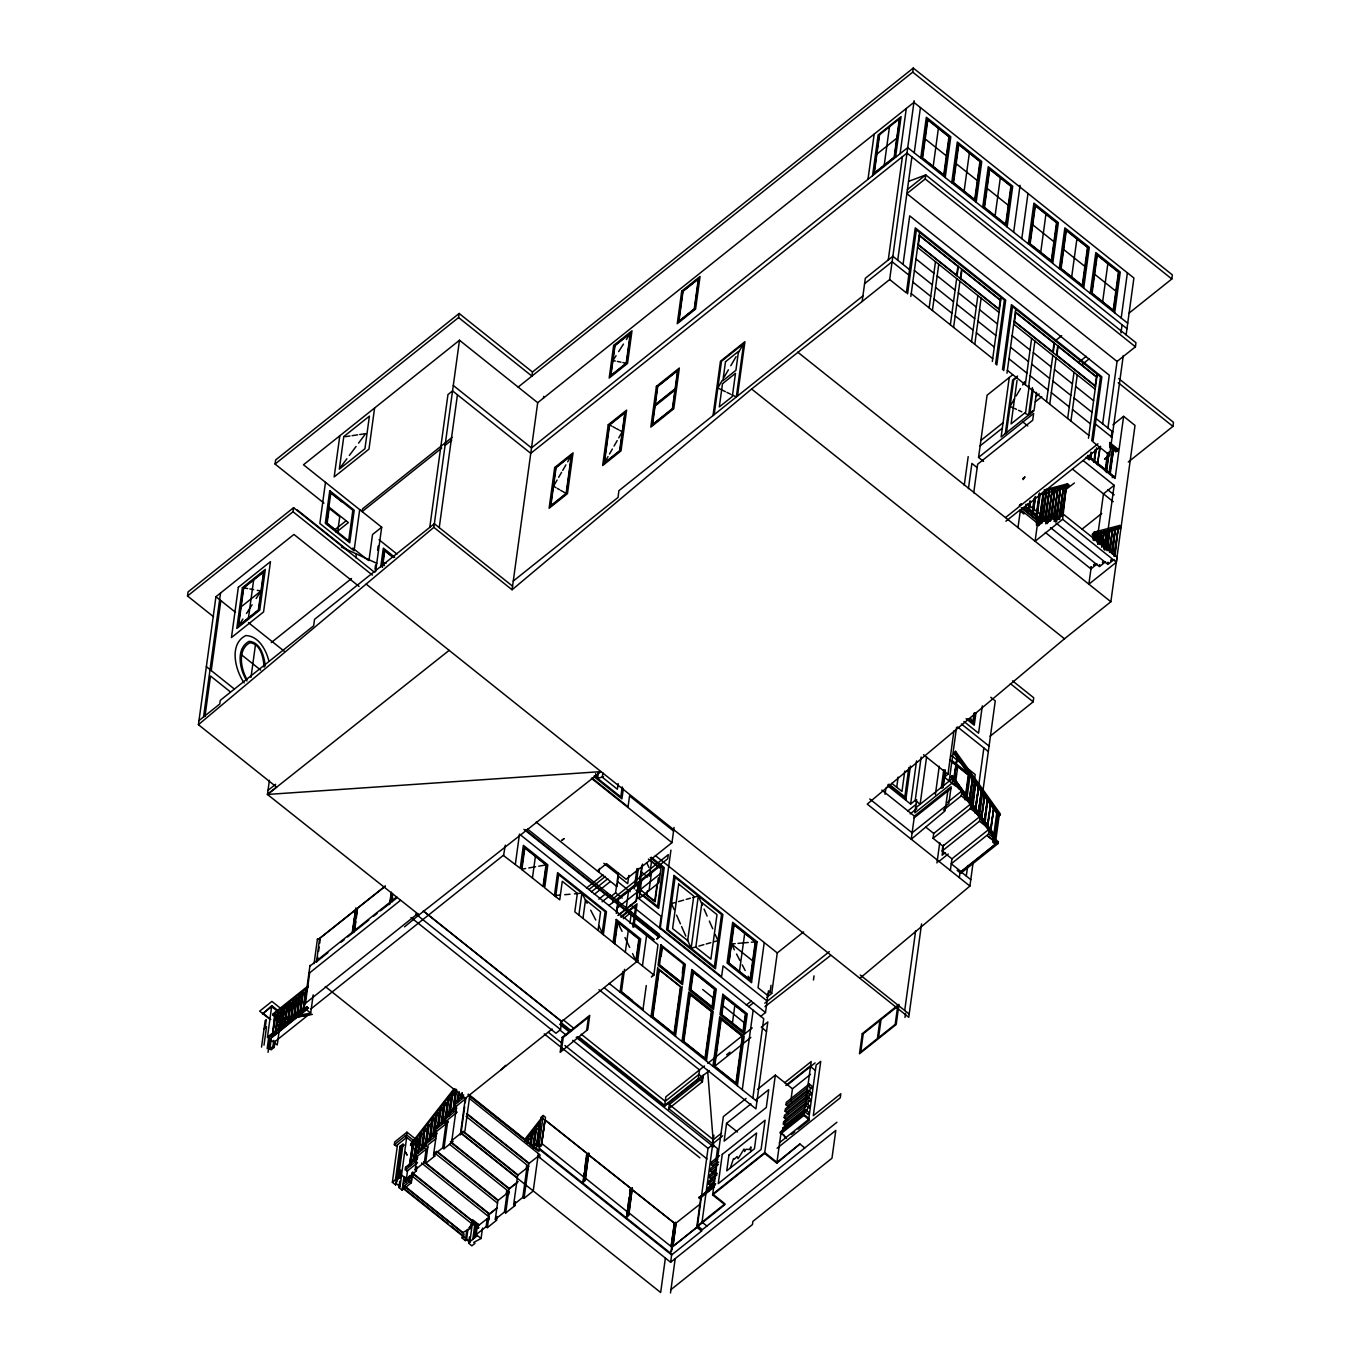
<?xml version="1.0" encoding="UTF-8"?>
<svg xmlns="http://www.w3.org/2000/svg" width="1361" height="1361" viewBox="0 0 1361 1361"><rect width="100%" height="100%" fill="white"/><g stroke="black" fill="none" stroke-linecap="round" stroke-linejoin="round"><path stroke-width="1.5" d="M750.779 1151.661L750.881 1146.898L749.571 1149.467L745.896 1149.313L744.688 1151.542L744.025 1149.024L738.104 1158.67L737.084 1156.578L734.311 1159.164L733.511 1158.585L730.33 1167.993M264.136 667.162C263.422 658.146 260.955 643.923 249.982 642.732C237.256 649.316 240.795 668.863 246.902 679.241M657.006 884.463L654.726 901.152L639.143 888.716L641.014 871.703L647.666 876.994M728.901 962.959L734.106 924.919L755.287 941.829L750.081 979.886L728.901 962.959L731.095 943.615L752.684 960.849M213.592 616.788L187.512 595.982L188.073 591.899L293.602 507.67L374.547 572.3M269.393 780.278L267.454 794.45L601.035 771.619L419.069 914.847L267.454 794.45L276.623 787.134L198.417 724.681L215.94 596.696L293.942 534.448L359.117 586.472M203.555 716.941L220.533 593.039M204.967 716.43L210.496 676.009L230.06 691.626M211.244 670.582L220.839 600.609M238.515 625.89L243.721 587.833L263.609 571.977L258.386 610.017L238.515 625.89L242.921 619.034M248.451 617.945L253.656 579.905M323.935 503.077L275.058 464.05L275.62 459.967L459.15 313.472L532.474 372.029L531.913 376.095L458.589 317.555L459.15 313.472M250.985 677.37L255.494 644.519M187.512 595.982L293.04 511.753L293.602 507.67M325.483 482.338L319.852 523.475L354.064 550.797L359.695 509.643M339.808 435.775L334.177 476.911L368.967 449.147L374.598 407.994M271.775 1005.609L262.469 1013.945L271.639 1006.63L281.421 1014.421L277.236 1044.993L267.454 1037.184L271.775 1005.609L278.307 1010.815M261.533 1047.102L265.174 1020.631L266.314 1019.712L265.191 1027.844M264.017 1045.129L266.535 1026.789L264.051 1028.763M267.164 1048.616L268.746 1037.082M306.871 1009.471L271.758 1037.49L270.141 1036.18L305.34 1007.48M304.966 992.22L274.65 1016.429L273.017 1015.119L273.204 1013.775L308.318 985.738M268.049 1052.308L270.005 1038.052M275.007 1041.318L274.173 1047.426L271.111 1049.875L269.886 1048.889L271.281 1038.715M274.667 1014.625L272.489 1035.483L275.858 1014.643L274.667 1014.625L275.858 1014.643M271.758 1037.49L306.974 1008.79M272.489 1035.483L275.245 1014.166M269.886 1048.889L272.949 1046.456L273.782 1040.348M277.729 1012.176L275.551 1033.05L278.92 1012.21L277.729 1012.176L275.551 1033.05M278.307 1011.716L276.13 1032.591M276.3 1020.767L278.58 1021.941L277.134 1019.287L310.682 1013.094L313.183 994.857M280.791 1009.743L278.614 1030.6L281.982 1009.76L280.791 1009.743L281.982 1009.76M278.614 1030.6L281.37 1009.267M283.854 1007.293L281.676 1028.167L285.027 1007.327L283.854 1007.293L281.676 1028.167M284.432 1006.834L282.237 1027.708M286.916 1004.86L284.721 1025.718L288.09 1004.877L286.916 1004.86L288.09 1004.877M284.721 1025.718L287.477 1004.401M289.961 1002.411L287.783 1023.285L291.152 1002.445L289.961 1002.411L287.783 1023.285M290.539 1001.951L288.362 1022.826M293.023 999.961L290.846 1020.835L294.214 999.995L293.023 999.961L290.846 1020.835M293.602 999.518L291.424 1020.376M355.816 557.789L356.344 553.91M296.086 997.528L293.908 1018.402L297.276 997.562L296.086 997.528L293.908 1018.402M296.664 997.069L294.486 1017.943M299.148 995.078L296.97 1015.952L300.322 995.112L299.148 995.078L296.97 1015.952M299.726 994.636L297.532 1015.493M302.21 992.645L300.015 1013.52L303.384 992.679L302.21 992.645L300.015 1013.52M302.771 992.186L300.594 1013.06M303.078 1011.07L305.834 989.753L303.078 1011.07L304.201 1002.921M304.762 998.838L305.596 992.73M303.656 1010.611L306.174 992.271M267.454 1037.184L304.166 1007.889L310.002 965.289M305.476 1003.278L309.645 972.843M306.837 1006.885L308.471 1008.195L306.837 1006.885L270.141 1036.18M368.95 560.613L372.523 534.533L381.692 527.217L303.486 464.764L459.491 340.25L537.697 402.703L512.076 589.772L433.853 527.336L459.491 340.25M314.051 963.673L317.402 939.243L320.277 938.988L319.682 943.309M316.535 962.006L319.58 938.444L355.782 909.556L352.72 933.119M317.198 961.41L317.793 957.106M318.576 951.356L319.172 947.035M375.007 569.153L375.585 564.951M377.609 550.252L378.171 546.05M375.602 571.722L381.692 527.217M380.74 566.925L383.326 548.109L394.724 557.21M382.101 566.856L384.397 550.099L393.737 557.551M382.526 567.061L384.755 550.763L392.904 557.261M352.227 932.557L355.782 908.229L357.45 909.573M355.782 909.556L352.567 933L347.633 936.929M354.166 931.979L357.211 908.416L385.18 886.096M354.694 929.682L355.799 921.635M356.361 917.62L357.177 911.581M429.77 527.387L447.956 394.571L452.55 390.896L530.756 453.349L906.987 153.044L1126.976 328.681M439.246 527.626L457.432 394.809M389.569 904.538L391.236 892.476M390.182 902.972L391.475 892.289M391.679 893.326L390.352 903.092L380.314 910.849M392.683 894.007L391.781 901.952L396.697 898.039M392.036 901.662L392.597 897.648M398.484 1177.435L403.06 1143.938L399.998 1146.387L395.422 1179.868L396.646 1180.855L401.529 1174.985L406.684 1137.422L395.983 1145.979L394.35 1144.669L394.724 1141.947L406.956 1132.182L419.988 1142.594L419.613 1145.316L415.02 1148.973M397.344 1179.817L395.626 1184.921L392.359 1182.318L397.497 1144.754M395.626 1184.921L396.476 1178.643M396.646 1180.855L401.223 1147.357L404.285 1144.924M399.692 1178.405L400.849 1170.035M412.808 1171.94L411.311 1182.794L402.141 1190.126L398.875 1187.524L399.743 1181.246M394.35 1144.669L406.582 1134.904L406.956 1132.182M398.875 1187.524L400.032 1186.605L401.461 1176.142M402.141 1190.126L403.996 1176.567M406.276 1166.734L405.918 1169.439L407.534 1170.749L406.429 1178.898L416.364 1170.953L416.942 1166.785M405.952 1182.131L404.727 1181.161L405.272 1177.163M411.566 1143.002L410.546 1145.486L411.498 1143.444M412.553 1143.019L409.423 1165.884L413.166 1142.219L413.166 1143.512M410.137 1165.56L413.2 1144.312M410.75 1164.778L413.557 1144.329L412.944 1145.128M409.559 1175.7L409.015 1179.698L407.79 1178.728L404.727 1181.161M417.112 1159.062L413.829 1156.442L414.203 1153.72L424.904 1145.179L427.762 1147.442M417.01 1137.167L413.948 1161.307L416.177 1140.076M411.311 1177.86L412.043 1172.536L478.545 1225.649M415.088 1153.022L416.789 1140.569M415.326 1153.447L416.466 1145.23M414.867 1158.449L417.708 1137.711M402.89 1184.58L412.842 1176.653L413.2 1174.033L478.068 1225.836M416.228 1158.789L405.51 1167.347L405.153 1170.052L415.854 1161.511L416.636 1159.113M424.904 1145.179L424.53 1147.884L426.163 1149.194L416.993 1156.51L415.139 1169.984L416.364 1170.953M417.844 1151.627L420.107 1135.074M418.167 1152.903L420.923 1132.148M419.358 1149.262L421.621 1132.709L421.008 1133.492M421.485 1148.65L424.037 1130.055M421.825 1149.926L424.649 1129.273M422.097 1149.143L424.632 1130.549M422.71 1148.344L424.938 1127.214M425.074 1145.639L426.35 1145.367L425.074 1145.639L428.188 1122.944M425.976 1142.781L428.511 1124.22M426.299 1142.032L428.562 1125.547M426.929 1141.233L429.174 1124.747M426.163 1149.194L424.343 1162.447L415.173 1169.762L416.398 1170.749M429.668 1141.113L432.152 1117.993L433.376 1117.687M430.569 1138.255L433.104 1119.746M437.306 1112.669L436.081 1112.975L432.985 1135.567L436.677 1113.468M434.499 1133.203L437.017 1114.727M436.03 1133.492L425.33 1142.049L424.955 1144.771L435.656 1136.214L436.439 1133.832M434.72 1156.306L433.53 1155.115L436.796 1131.212L445.983 1123.897L444.349 1122.587L448.45 1097.17L445.37 1120.903L445.387 1119.627M437.187 1128.473L439.722 1110.032M438.089 1125.632L440.335 1109.232M438.072 1126.908L440.607 1108.466M435.316 1151.967L434.754 1156.101L425.568 1163.417L428.12 1144.839L435.758 1138.732M438.701 1126.108L441.219 1107.667M441.117 1123.42L443.635 1105.013M441.73 1122.621L444.537 1102.172L443.924 1102.971M442.002 1121.872L444.52 1103.448M442.342 1123.114L445.149 1102.665M543.532 398.041L543.754 396.391M446.544 1116.037L449.062 1097.664M433.53 1155.115L442.699 1147.799L446.34 1121.175M442.699 1147.799L443.924 1148.769L447.922 1119.542L457.109 1112.226L455.476 1110.916L456.258 1108.534M451.478 1094.993L448.688 1115.374L452.379 1092.168L452.362 1093.444M449.3 1115.85L452.09 1095.486M450.202 1113.026L452.992 1092.645M456.02 1089.191L453.23 1110.814L455.408 1089.991M453.23 1110.814L453.774 1106.748M454.336 1102.665L456.003 1090.467M454.132 1107.973L456.633 1089.685M443.924 1148.769L453.094 1141.454L451.869 1140.467L456.615 1105.932L465.785 1098.599L465.224 1102.767M457.092 1101.202L458.215 1093.087M457.432 1102.444L459.099 1091.556M458.334 1100.896L459.44 1092.781M460.75 1098.191L461.294 1094.142M461.362 1097.391L461.923 1093.342M461.634 1096.66L462.196 1092.611M464.662 1106.816L461.056 1133.152L451.869 1140.467M469.902 1094.686L464.901 1131.093L460.29 1134.904L465.309 1098.344L552.141 1029.035M653.858 974.867L651.375 976.943L653.841 974.969L574.818 911.87L577.353 893.309L562.28 881.282L559.745 899.842L544.672 887.797L547.82 864.83L523.373 845.317L520.225 868.284L503.536 855.593L505.322 845.181M467.963 1229.238L466.534 1239.701L465.377 1240.62L462.128 1238.017L462.502 1235.193L451.154 1226.125M515.343 864.388L519.477 834.106L657.992 944.704L653.841 974.969M566.125 493.482L571.331 455.442L556.037 467.657L550.831 505.697L566.125 493.482L563.777 492.138M465.377 1240.62L466.806 1230.157M404.523 1185.873L462.876 1232.471L470.225 1228.558L470.77 1224.577M482.509 1228.064L481.079 1238.493L473.73 1242.406L474.955 1243.376L471.893 1245.825L468.643 1243.222L469.494 1236.945M478.17 1228.354L471.655 1223.148L472.029 1220.443L472.777 1219.83L479.31 1225.036M468.643 1243.222L469.783 1242.304L472.369 1223.471M470.225 1228.558L469.001 1227.588L472.828 1224.543L473.186 1221.94L471.655 1223.148M521.45 869.271L524.461 847.308L546.459 864.881L543.447 886.828L521.45 869.271L525.601 868.522M521.858 869.594L524.819 847.971L545.999 864.898L543.039 886.504M472.76 1239.565L474.751 1224.951M474.308 1238.221L476.027 1225.666M500.967 1069.882L505.68 1065.374L505.56 1066.224M532.44 878.049L535.4 856.443M476.639 1236.179L475.414 1235.21L486.132 1226.652L487.238 1218.503L488.871 1219.813L489.245 1217.091L421.553 1163.043M486.132 1226.652L487.357 1227.639L489.194 1214.165L423.56 1161.75M487.357 1227.639L496.527 1220.307L495.302 1219.337L497.871 1200.538L509.048 1191.794L449.572 1144.312M496.527 1220.307L497.054 1216.462M604.369 462.978L609.575 424.921L624.869 412.723L619.663 450.763L604.369 462.978L608.01 456.615M506.666 1191.113L506.292 1193.835L507.925 1195.128M495.302 1219.337L504.472 1212.005L507.058 1193.223L508.691 1194.516L509.048 1191.794M504.472 1212.005L505.697 1212.991L508.997 1188.868L518.184 1181.552M626.196 363.251L630.296 333.36L615.002 345.575L610.902 375.466L626.196 363.251L622.896 362.57M555.662 896.593L558.673 874.63L605.118 911.717L602.106 933.663M505.697 1212.991L514.883 1205.659L513.658 1204.689L517.69 1175.241L528.868 1166.513L466.091 1116.394M514.883 1205.659L515.428 1201.644M526.945 1142.781L527.524 1138.63M527.558 1143.274L528.425 1135.772L528.187 1142.474M526.639 1165.679L526.265 1168.401L527.898 1169.711M530.024 1144.006L531.453 1133.628M513.658 1204.689L522.828 1197.357L526.86 1167.925L528.493 1169.218M530.365 1145.282L532.066 1132.845M530.637 1144.499L532.066 1134.121M530.977 1145.775L532.678 1133.339L536.557 1128.371L534.039 1146.983M522.828 1197.357L524.053 1198.343L528.817 1163.57L538.463 1156.05M532.814 1147.289L535.656 1126.551L536.88 1126.245M533.427 1146.506L535.996 1127.844M533.716 1145.707L535.979 1129.12M537.068 1144.856L539.568 1121.549M536.455 1144.363L539.909 1122.825M537.255 1145.554L541.134 1117.177L543.243 1115.51L545.472 1117.296L541.389 1145.486L539.279 1147.17L537.255 1145.554L539.347 1143.869L543.243 1115.51M537.969 1141.981L540.521 1123.318M541.236 1119.729L541.491 1117.857L543.124 1119.15M468.15 1094.959L537.85 1150.606L539.5 1148.531L671.739 1254.11L670.616 1262.276L537.986 1156.255M538.361 1153.533L533.223 1191.011L524.053 1198.343M539.279 1147.17L541.712 1144.805L539.602 1146.489L537.357 1144.703M539.5 1148.531L539.126 1151.253L469.426 1095.605M539.619 1157.548L539.994 1154.843L469.443 1098.514M584.107 1173.097L583.154 1182.199L587.186 1153.499L544.978 1119.797L541.61 1143.359L583.818 1177.061M410.988 917.501L555.951 1033.254L560.545 1029.579L561.668 1021.43L423.288 910.951L561.634 1021.601L638.054 960.611M578.884 915.119L581.896 893.173L574.427 893.837M603.501 776.689L597.615 778.373L598.483 772.095M561.293 1051.39L563.216 1037.439L588.445 1017.296L586.642 1030.447M582.967 918.386L585.502 899.825L600.575 911.853L598.04 930.414M602.889 772.929L602.294 777.199L617.367 789.244L618.149 783.528M655.032 406.344L652.531 424.513L672.419 408.64L674.903 390.471M598.993 872.265L599.52 868.42M622.215 786.845L620.837 796.9L594.298 775.719M623.355 788.444L621.926 798.907L594.23 776.791M598.857 899.162L607.074 892.612L606.802 894.653L610.051 897.256L610.34 895.215L602.123 901.765M612.671 902.666L613.216 898.6L668.285 854.657L667.724 858.723L608.877 905.541M610.051 897.256L615.58 892.833L616.907 883.221M618.336 872.69L617.162 881.299L630.194 891.693M616.312 913.384L618.251 899.111L638.904 882.626L636.387 900.982L618.694 915.102M616.652 913.282L618.592 899.145L638.479 883.272L636.063 900.948L617.826 915.494M613.096 942.441L616.244 919.475L640.691 938.988L637.543 961.955M614.321 943.428L617.333 921.465L639.33 939.039L636.319 960.985M614.73 943.751L617.69 922.129L638.87 939.056L635.91 960.662L632.559 953.534M584.669 1169.065L586.591 1154.996L588.701 1153.311L585.247 1180.514L583.154 1182.199M582.899 1181.994L584.992 1180.31L588.701 1153.311M628.816 875.446L627.693 883.663L617.911 875.855M626.077 909.216L628.544 891.217M625.328 952.207L628.289 930.584M620.055 992.118L622.896 971.465M634.209 888.869L636.999 868.488M629.939 923.217L631.453 912.176L623.321 918.658M624.529 969.338L621.416 992.084L643.413 1009.641M635.876 886.589L638.36 868.454M632.831 927.028L635.74 905.728L621.45 917.144M641.848 865.596L638.683 888.716L641.967 891.336M633.835 927.147L637.033 903.789L620.65 916.872M639.143 888.716L642.511 864.082M646.934 894.926L647.496 890.757M649.503 876.161L651.494 861.564M713.011 415.564L720.462 361.226L744.926 341.696L737.492 396.034M649.061 890.57L651.477 872.894M714.168 414.663L721.466 361.328L743.65 343.618L736.335 396.953L731.98 394.843M642.443 965.868L646.577 935.585M658.367 877.777L655.083 901.816L645.25 893.956M643.055 1008.977L646.271 985.551M525.686 829.836L659.132 936.368L656.717 939.056L659.013 937.219L659.404 934.344L527.626 829.121M660.153 928.9L670.939 850.098M597.36 870.955L606.53 863.64L626.094 879.257L671.977 842.629L674.052 827.454M651.017 1016.837L657.805 967.246M661.123 956.324L662.331 947.494M629.599 1193.784L630.143 1189.752L632.253 1188.085L628.799 1215.288L626.689 1216.972L629.037 1197.799M626.689 1216.972L630.721 1188.272L588.564 1154.843L630.721 1188.272M626.451 1216.768L628.544 1215.084L632.253 1188.085M682.303 973.234L683.511 964.405M577.234 1036.589L664.559 1106.306L665.869 1096.796L704.454 1066.003M675.464 1036.35L682.252 986.759M668.642 1109.572L669.374 1104.128M696.458 946.763L691.15 948.277L698.312 895.963L692.715 897.545M681.98 1041.556L688.768 991.965L713.215 1011.478L706.427 1061.07M665.376 1258.074L660.663 1292.508L461.022 1133.356M674.324 1223.318L671.109 1246.761L674.461 1223.199L632.099 1189.616L674.461 1223.199M671.041 1251.644L675.175 1222.467L671.381 1251.695M675.175 1222.467L671.824 1249.534M698.533 1226.21L672.827 1246.472L676.026 1223.046L700.149 1204.043M672.98 1246.608L676.026 1223.046M579.02 1036.963L664.695 1105.37L698.346 1078.507L699.52 1069.95L599.01 989.702M670.497 1292.95L675.209 1258.602M722.708 1135.806L712.756 1143.75L668.761 1108.62L702.412 1081.774L703.382 1074.697M712.943 1066.275L719.731 1016.684L744.178 1036.197L737.373 1085.789M714.117 1187.064L699.809 1198.48L698.993 1197.833L715.291 1183.934M700.762 1197.731L696.747 1227.112L701.63 1231.007L671.619 1254.961L539.381 1149.382L537.85 1150.606M697.325 1226.652L701.34 1197.272M701.493 1196.183L708.043 1148.361L712.637 1144.686L717.519 1148.599L715.818 1161.069M701.902 1222.978L713.93 1135.176M701.63 1231.007L696.866 1226.261L724.971 1203.822L712.739 1194.073L764.746 1152.563L776.961 1162.311L799.911 1144.006L804.793 1147.918M708.928 1191.487L707.516 1190.348L707.839 1187.966L714.389 1182.726M711.242 1186.163L708.383 1183.883L708.724 1181.518L716.907 1174.968M712.126 1179.715L709.268 1177.435L709.608 1175.053L716.158 1169.831M713.011 1173.25L710.153 1170.987L710.493 1168.606L718.676 1162.056M717.383 1161.75L712.466 1165.662L711.037 1164.523L711.378 1162.158L719.561 1155.608M732.422 1023.047L734.838 1005.388M739.482 971.414L744.705 933.374M672.827 1246.472L724.852 1204.672L712.62 1194.924L723.354 1116.615L746.1 1098.463M750.898 1103.924L726.57 1123.335L724.137 1141.13L766.294 1107.48L768.727 1089.685L755.763 1100.045M751.527 982.54L757.107 941.778L732.66 922.265L727.08 963.027L751.527 982.54L748.176 976.245M742.272 1089.702L753.16 1010.219M867.978 179.346L874.17 134.127M764.236 942.527L758.043 987.746L767.825 995.554M872.554 175.688L878.151 134.926L901.084 116.604L895.504 157.366M879.495 135.062L874.272 173.102L894.16 157.23L899.366 119.19M752.854 1098.157L763.742 1018.674L634.311 915.324M512.076 589.772L751.612 389.008L862.142 301.513L865.324 278.273L892.85 256.293L909.556 269.631M760.527 1016.497L765.494 1012.533L768.472 990.791L771.721 993.394L766.787 997.341M771.024 985.296L770.105 992.101L766.804 994.721M884.225 165.174L889.431 127.117M771.721 993.394L777.267 952.938L803.67 931.86M900.097 153.708L906.29 108.489M712.62 1194.924L764.627 1153.413L775.345 1075.122L792.459 1088.783L790.758 1101.253M518.15 387.085L912.738 72.133L913.282 68.05L1172.365 274.905L1171.821 278.988L1129.205 312.996M888.257 259.968L902.411 156.702M862.142 301.513L889.669 279.532L914.15 100.731M897.733 260.206L911.887 156.94M914.252 152.806L920.444 107.587M786.573 1138.34L780.193 1132.114L803.143 1113.808L808.842 1118.3M764.627 1153.413L776.842 1163.162L780.874 1133.781L803.807 1115.476L810.51 1066.565L815.409 1070.461M805.712 1109.827L782.779 1128.15L782.456 1130.532L805.389 1112.209L805.712 1109.827L808.57 1112.107L808.247 1114.489L805.389 1112.209M786.182 1126.347L783.341 1124.067L783.664 1121.685L806.597 1103.38L809.455 1105.659L809.132 1108.041L806.273 1105.761L806.597 1103.38M787.066 1119.899L784.208 1117.619L784.548 1115.237L807.481 1096.932L810.339 1099.212L810.016 1101.576L807.158 1099.314L807.481 1096.932M787.951 1113.434L785.093 1111.171L785.433 1108.79L808.366 1090.467L811.224 1092.747L810.901 1095.129L808.043 1092.849L808.366 1090.467M788.836 1106.986L785.977 1104.707L786.318 1102.325L809.251 1084.019L812.109 1086.299L811.785 1088.681L808.927 1086.401L809.251 1084.019M903.041 264.425L909.692 215.855L1109.3 375.228L1102.648 423.798M785.756 1137.694L783.494 1134.462M920.768 158.012L926.348 117.25L950.795 136.763L945.215 177.525M813.453 979.971L814.014 975.888M907.583 293.84L916.361 229.856L1004.35 300.101L995.572 364.102M1107.939 428.034L1117.058 361.448L906.851 193.619L925.208 178.971L925.769 174.906L908.536 181.404M910.849 296.443L919.611 232.459M780.057 1133.135L803.143 1113.808M933.187 166.416L938.392 128.376M799.911 1144.006L776.842 1163.162M807.141 1110.967L807.702 1106.901M808.026 1104.52L808.587 1100.437M808.91 1098.072L809.472 1093.989M809.795 1091.607L810.356 1087.541M929.155 307.909L935.483 261.703M932.421 310.512L938.75 264.306M951.73 182.731L957.31 141.969L981.757 161.483L976.177 202.245M964.132 191.135L969.355 153.095M885.075 794.331L885.909 788.155L889.226 785.518M950.352 324.82L956.681 278.614M957.038 275.909L958.348 266.399M953.602 327.423L959.93 281.217M960.305 278.512L961.615 269.002M896.729 787.287L898.124 777.097M904.759 771.092L901.969 791.473L891.778 783.341M982.693 207.45L988.273 166.688L1012.72 186.202L1007.14 226.964M908.859 767.502L904.844 796.797L889.039 784.174M905.745 800.149L910.424 765.988M971.533 341.73L977.861 295.541M887.831 785.841L910.628 804.045L916.548 760.901M974.782 344.333L981.111 298.127M995.095 215.855L1000.318 177.815M910.628 804.045L915.221 800.387L921.159 757.022M869.747 798.975L912.125 832.796L948.855 803.466L951.152 786.777L914.405 816.107L911.241 839.227L945.095 810.85L948.056 789.244M916.668 799.656L914.847 812.84L952.19 783.034L952.87 778.152L915.528 807.958M926.62 756.801L920.121 804.283L915.221 800.387M964.234 485.435L968.198 456.581M968.437 488.633L971.89 463.403L977.164 467.623M973.71 492.903L977.64 464.203L1032.693 420.26L1033.628 413.472L978.559 457.415L983.544 461.396M978.559 457.415L987.082 395.217L1012.55 374.887M992.322 361.499L1001.084 297.498M904.708 1010.525L915.63 930.873M935.364 794.722L939.26 766.192M904.997 1017.467L905.558 1013.264M1013.656 232.17L1020.069 185.3M996.796 365.071L1005.711 300.066L915.272 227.848L906.375 292.87L889.669 279.532M950.352 870.445L951.934 858.842L942.152 851.033L942.833 846.117L933.051 838.308L933.731 833.459L971.073 803.653L961.291 795.845L961.972 790.843L952.19 783.034M921.55 923.966L908.757 1017.313L366.143 584.09M941.234 788.104L943.751 769.765M942.595 788.07L945.112 769.731M957.736 766.617L955.133 785.637L944.279 777.199L945.129 771.006M943.19 787.083L945.317 771.483M1002.513 369.631L1011.41 304.609L1101.849 376.81L1092.934 441.832L1109.64 455.169L1104.588 459.116L1109.64 455.169L1123.284 355.527M944.279 777.199L947.988 774.239L953.925 730.874M1003.72 370.6L1012.499 306.599L1100.488 376.861L1091.726 440.862M1021.805 238.668L1027.997 193.449M936.963 862.976L939.753 842.595M949.178 781.095L956.528 727.403M950.897 776.689L993.564 836.369L994.891 835.314L952.224 775.634L950.795 777.369L959.335 789.312M993.564 836.369L996.711 813.419L954.044 753.739L955.558 751.306L1000.318 813.912L998.804 816.345L998.038 815.273L999.365 814.201L1000.131 815.273M1006.987 373.203L1015.748 309.202M952.224 775.634L994.806 835.977L994.091 841.132M994.891 835.314L998.038 812.347L955.371 752.667L955.558 751.306M943.513 845.045L942.118 855.235L945.385 852.615M953.874 777.675L957.327 756.223L954.095 780.329L954.18 779.19M954.095 780.329L957.327 756.223M1009.267 377.507L1001.118 436.949L1034.003 410.716L1036.521 392.376M1028.321 243.874L1033.901 203.112L1058.348 222.626L1052.751 263.388M1005.32 433.598L1012.669 379.974L1017.569 376.061M1006.477 432.679L1013.673 380.076L1016.854 377.541M1017.041 380.417L1011.087 423.9L1025.616 412.298L1029.205 386.099M967.926 718.659L972.809 722.555L974.102 713.096M974.578 712.909L973.166 723.218L968.505 719.493M975.956 712.841L974.255 725.226L966.089 718.693M964.932 799.809L968.334 775.072L950.165 760.578M965.425 799.519L968.777 775.055L949.927 759.999M1040.723 252.278L1045.928 214.238M966.786 799.468L970.138 775.021M1025.309 384.653L1031.621 338.464M968.998 801.17L972.707 777.76L970.053 801.391L968.998 801.17L972.707 777.76M982.319 705.866L978.576 733.205L963.911 721.483M959.318 877.607L959.981 872.639L996.728 843.31L987.763 836.164L998.14 843.48L960.798 873.286L957.14 870.36M960.798 873.286L961.036 871.584L998.379 841.779L988.613 833.97L989.277 829.036L979.512 821.227L980.175 816.311L970.41 808.502L971.073 803.653M970.444 809.166L975.191 774.511L965.647 766.889M1028.559 387.256L1034.887 341.067M972.026 805.423L975.752 781.997L973.081 805.644L972.026 805.423L975.752 781.997M972.52 806.103L975.174 782.456M1032.404 387.63L1028.644 414.986L1024.595 413.115M975.054 809.659L978.78 786.25L975.548 810.339L975.633 809.2M966.293 876.059L967.739 865.562M974.935 813.061L983.85 747.955M975.548 810.339L978.78 786.25M1029.801 414.067L1033.186 389.314M978.049 813.844L981.774 790.418L979.103 814.065L978.049 813.844L981.774 790.418M978.542 814.524L981.196 790.877M859.88 978.287L969.9 886.062L867.246 804.096L1064.472 638.785L1110.865 601.749L1017.994 527.592L1020.461 509.592L1038.715 524.155M969.9 886.062L973.081 862.84M979.41 816.634L995.265 700.881L990.757 697.274M981.349 816.107L984.786 794.654L981.57 818.761L981.655 817.621M981.57 818.761L984.786 794.654M1025.905 504.25L1025.36 508.214L1024.187 508.18M1059.283 268.593L1064.863 227.831L1089.293 247.345L1083.713 288.107M984.054 822.231L987.763 798.822L985.109 822.452L984.054 822.231L987.763 798.822M984.547 822.912L987.201 799.281M1028.321 509.286L1029.137 503.332M1029.988 500.882L1028.048 511.277M1028.661 511.77L1030.022 501.835M1029.239 511.311L1030.6 501.375M987.354 824.511L990.808 803.058L987.576 827.165L987.661 826.025M987.576 827.165L990.808 803.058M1046.49 401.58L1052.819 355.374M1053.176 352.669L1054.486 343.159M1031.927 514.356L1034.105 498.483M1034.666 498.024L1032.54 514.849L1034.717 498.96M1032.829 514.628L1035.262 496.748M1033.101 514.39L1035.551 496.527M990.179 830.788L993.887 807.379L990.655 831.486L990.74 830.346M990.655 831.486L993.887 807.379M1049.739 404.183L1056.068 357.977M1056.442 355.272L1057.752 345.745M1035.789 517.452L1039.345 493.397M1039.634 493.175L1036.401 517.946L1039.668 494.111M1036.487 525.278L1036.572 519.136L1022.553 507.959M1036.98 517.486L1040.246 493.652M1037.303 523.849L1037.814 520.106L1036.572 519.136M1038.834 524.257L1038.358 517.673L1024.374 506.496M998.038 815.273L994.193 843.344L992.764 842.204L993.462 837.049L961.768 792.714M1041.999 493.175L1041.811 494.536L1068.147 486.932L1069.117 485.128L1067.483 483.835L1044.04 489.994M1071.685 276.998L1076.891 238.958M998.804 816.345L998.991 814.984M1043.138 492.427L1038.562 525.856L1043.683 492.291L1040.042 523.815M995.52 842.272L999.365 814.201M1039.464 524.24L1043.751 492.903M1045.98 491.678L1041.624 523.407L1046.507 491.542L1043.104 521.348M998.14 843.48L998.379 841.779M1044.687 520.974L1049.331 490.794L1045.877 520.991M1045.265 520.514L1049.331 490.794M1045.299 521.45L1048.804 490.93M1047.051 523.628L1052.155 490.062L1048.514 521.586M1047.613 523.168L1052.155 490.062M1050.114 521.178L1054.979 489.314L1051.577 519.119M1050.675 520.719L1054.979 489.314M1050.981 519.681L1054.452 489.45M1053.159 518.728L1057.803 488.565L1054.35 518.762L1053.159 518.728L1054.35 518.762M1053.771 519.221L1057.803 488.565M1067.67 418.49L1073.999 372.285M1058.109 519.017L1054.843 516.414L1054.146 521.518L1063.332 514.186L1117.092 557.125L1116.394 562.212L1088.868 584.192L1090.961 568.898L1097.085 564.015M1055.524 521.382L1060.627 487.816L1056.714 521.416M1056.102 520.94L1060.627 487.816M1056.425 519.783L1060.1 487.97M1070.92 421.093L1077.249 374.887M990.093 736.233L1033.169 701.834L1033.731 697.768L1012.55 680.857M1058.586 518.949L1059.777 518.983L1058.586 518.949L1063.468 487.085L1060.049 516.891M1059.198 519.443L1063.468 487.085M1090.229 293.313L1095.826 252.551L1120.256 272.064L1114.676 312.826M1065.748 486.472L1061.648 516.5L1066.292 486.336L1062.635 519.29L1035.092 541.253L1037.184 525.975L1046.371 518.643L1045.673 523.747L1054.843 516.414M1062.533 514.985L1066.361 486.966M1102.648 301.717L1107.854 263.677M1088.46 438.259L1097.221 374.258M1090.229 458.079L1091.029 452.124M1090.824 458.572L1091.641 452.618M1096.609 447.752L1094.125 462.111L1095.146 449.708M1094.125 462.111L1095.758 450.202M1097.664 462.723L1099.841 446.85M1097.391 464.713L1100.403 446.391M1121.192 318.032L1127.384 272.812M1094.652 533.988L1092.322 534.873L1094.227 532.151M1120.971 332.918L1122.076 324.769M1092.968 538.871L1093.512 534.89L1095.265 534.465M1093.274 540.402L1094.686 534.924M1095.01 534.124L1094.856 535.247L1120.29 528.561L1121.26 526.758L1119.627 525.465L1094.227 532.134L1106.459 541.899M1094.227 540.164L1095.622 533.75L1095.384 540.453M1094.771 539.96L1095.622 533.75M1094.839 540.64L1095.86 533.444L1121.26 526.758M1105.132 470.889L1107.582 453.026M1108.143 452.567L1105.744 471.382L1108.194 453.519M1096.83 541.083L1098.446 533.002L1097.612 543.975M1106.306 470.923L1108.756 453.06M1096.83 541.95L1103.465 493.856L1114.166 485.316L1083.203 460.596M1106.374 472.556L1109.215 451.818M1109.793 447.667L1110.355 443.516M1111.205 437.306L1112.056 431.08M1097.442 541.576L1098.446 533.002M1126.125 334.874L1133.9 278.018L913.929 102.381L537.697 402.703M1097.749 543.975L1098.565 538.02L1096.813 538.446L1100.675 541.542L1102.393 540.164M1099.093 544.417L1101.27 532.27L1100.249 544.638M1109.181 472.08L1112.43 448.245L1116.309 451.342M1099.637 544.145L1101.27 532.27M1099.977 542.903L1100.743 532.406M1109.572 473.526L1113.111 447.718M1109.776 472.573L1113.723 448.194L1110.185 474.019M1101.27 544.587L1101.815 540.623L1105.693 543.702M1101.849 544.196L1104.094 531.522L1102.716 546.493M1101.61 547.071L1102.427 541.1M1102.104 546.016L1104.094 531.522M1102.172 546.782L1103.567 531.658M1113.672 447.259L1111.954 448.637L1115.833 451.716L1117.738 448.994L1109.589 442.478M1103.941 548.772L1106.918 530.773L1104.945 550.116M1087.949 455.34L1113.944 476.673L1087.864 455.85M1117.738 448.994L1116.99 450.984M1104.332 549.623L1106.918 530.773M1104.554 549.249L1106.391 530.926M1105.404 549.249L1114.166 485.316M1110.865 601.749L1135.023 425.432L1123.625 416.313L1115.101 478.511L1087.388 456.394M1106.748 548.194L1109.742 530.041L1107.65 550.337M1107.037 549.844L1109.742 530.041M1107.088 550.678L1109.215 530.178M1117.058 361.448L1135.414 346.8L1135.959 342.734L925.769 174.906L907.413 189.553M1109.181 550.32L1112.566 529.293L1110.066 552.549M1109.453 552.056L1112.566 529.293M1111.614 552.481L1115.391 528.544L1112.566 554.165M1111.954 553.672L1115.391 528.544M1112.226 552.974L1114.863 528.697M1113.859 555.968L1118.232 527.813L1115.033 556.02M1114.472 556.462L1118.232 527.813M1128.269 462.025L1172.927 426.384L1173.488 422.318L1118.759 378.613M317.402 939.243L320.277 938.988M675.515 1222.518L673.27 1235.431M544.978 1119.797L541.763 1143.24M1043.377 491.712L1066.514 485.622L1067.483 483.835M1092.322 534.873L1118.657 527.268L1119.627 525.465M277.916 1022.077L278.767 1020.597L312.315 1014.387M567.673 461.838L571.331 455.442M609.49 454.013L612.365 449.011M614.066 446.051L617.179 440.607M618.745 437.868L622.266 431.743L619.765 430.399M557.074 480.076L553.502 486.217L556.037 487.68M558.673 477.32L561.583 472.318M562.722 470.362L565.887 464.901M722.181 380.485L717.825 387.987L720.956 389.501M724.171 377.082L728.407 369.801M730.772 365.752L736.063 356.65M738.308 352.805L743.65 343.618M1014.523 398.79L1010.066 406.378L1013.282 407.858M1016.191 395.932L1020.512 388.565M1022.604 384.993L1024.544 381.675M616.04 355.663L612.943 360.512L615.308 361.005M618.643 351.597L623.457 344.078M626.349 339.535L630.296 333.36M246.477 613.522L252.091 604.794M256.14 598.517L260.989 590.997L257.263 590.317M341.033 466.602L346.868 458.776M349.369 455.425L356.055 446.493M358.555 443.142L365.65 433.649L359.729 434.533M429.055 1140.62L432.679 1117.143M433.598 1136.061L433.598 1134.768M453.979 1088.851L410.597 1144.244L413.098 1145.009M417.095 1137.218L416.993 1138.442M455.016 1089.072L411.311 1144.873L412.859 1146.285L456.65 1090.382M407.688 1166.377L415.496 1156.391M420.719 1149.739L435.044 1131.433M441.559 1123.131L445.455 1118.13M448.075 1114.812L454.574 1106.493M461.09 1098.174L463.693 1094.856M408.402 1166.122L415.224 1157.411M421.604 1149.262L425.534 1144.244M428.171 1140.892L436.03 1130.855M441.27 1124.152L445.2 1119.133M447.82 1115.799L455.68 1105.761M415.173 1160.865L417.742 1157.582M524.751 1139.429L541.457 1118.079L543.09 1119.388M528.425 1135.772L528.408 1137.047L529.038 1136.248M531.743 1131.552L532.355 1130.77L532.338 1132.046M524.734 1141.641L540.351 1121.685M527.473 1141.522L539.075 1126.704M533.138 1147.442L538.275 1140.892L533.036 1148.259M535.945 1147.918L538.514 1144.635M198.417 724.681L433.853 527.336M419.069 914.847L404.523 926.875M275.058 464.05L458.589 317.555M335.18 529.497L345.881 520.957M532.474 372.029L913.282 68.05M452.141 437.357L362.519 508.878L362.145 511.6L441.798 448.024M241.118 606.853L260.989 590.997M336.15 532.355L348.382 522.59L328.835 506.972M445.132 445.37L451.767 440.062M876.875 154.082L896.763 138.21M271.23 642.596L351.529 578.51M198.978 720.598L219.767 704.011L220.261 700.354L313.642 625.822L314.527 619.357L434.346 523.713L512.57 586.166M654.828 405.289L675.481 388.804M654.692 406.31L675.345 389.824M864.575 283.7L892.101 261.737L908.808 275.075M862.891 295.932L618.864 490.726L618.064 497.411L513.267 581.062M268.015 790.367L275.654 784.276M1055.149 340.896L1061.648 335.708M355.782 908.229L357.211 909.76M355.936 909.692L319.58 938.444M385.333 886.232L357.211 908.416M309.883 966.14L396.731 896.831M316.381 961.887L327.899 952.7M341.05 942.186L344.333 939.566M353.996 931.86L368.797 920.036M373.731 916.106L377.031 913.469M308.879 973.455L400.474 900.353M980.89 440.437L1003.074 422.727M1035.942 396.493L1039.192 393.89M1079.817 361.465L1086.316 356.276M980.141 445.864L1002.325 428.171M1035.211 401.92L1041.76 396.68M1082.727 363.982L1089.276 358.76M273.017 1015.119L308.13 987.099M281.217 1009.981L289.195 1003.601M280.366 1015.459L284.942 1011.784L271.911 1001.39L259.679 1011.155L269.461 1018.964M304.711 1003.891L417.759 913.656M310.971 1008.892L503.672 855.082M273.969 1042.39L310.682 1013.094L304.166 1007.889M1112.907 424.87L1123.625 416.313M1005.592 517.52L1097.97 443.788M1005.881 521.229L1020.461 509.592M1020.308 510.613L1100.607 446.527M1093.512 461.634L1094.703 461.651M1115.833 451.716L1117.551 450.355L1109.81 444.162M1037.184 520.191L1038.987 518.728M586.506 888.035L603.008 874.868M588.956 889.533L605.424 876.382M591.389 891.829L607.772 878.747M1112.192 477.609L1114.013 476.163M594.349 894.296L610.255 881.605M1082.012 529.191L1101.729 513.454M617.384 907.974L637.271 892.101M640.333 889.669L660.204 873.796M1098.565 538.02L1097.374 537.986M1104.554 544.621L1106.272 543.243L1094.04 533.495M1105.557 561.787L1099.45 566.669L1050.556 527.643M1114.047 559.558L1107.922 564.441L1055.779 522.811M453.825 1103.125L462.995 1095.809M464.152 1097.306L453.451 1105.847L456.735 1108.466M445.132 1116.752L455.85 1108.211M455.476 1110.916L444.775 1119.474L448.092 1122.127M434.006 1128.422L444.724 1119.882L447.565 1122.162M444.349 1122.587L433.632 1131.144L436.915 1133.764M413.829 1156.442L424.53 1147.884M904.844 772.487L907.26 770.564M392.359 1182.318L395.422 1179.868M406.769 1171.362L417.487 1162.804L415.854 1161.511M411.668 1175.258L413.2 1174.033M411.702 1179.97L402.516 1187.302L447.922 1223.539M954.044 753.739L955.371 752.667M957.804 756.92L956.749 756.682M907.889 810.901L916.174 804.283M910.186 813.895L916.77 808.655M914.167 817.842L950.914 788.512M973.2 778.441L972.145 778.22M947.358 802.514L961.972 790.843M943.428 810.101L961.291 795.845M979.274 786.93L978.202 786.709M985.279 795.334L984.224 795.113M933.051 838.308L970.41 808.502M991.284 803.739L990.23 803.517M517.129 1182.573L509.473 1188.68L450.423 1141.522M942.833 846.117L980.175 816.311M746.27 1005.064L751.221 1001.101M994.381 808.06L993.326 807.839M942.152 851.033L979.512 821.227M748.635 1006.63L753.586 1002.666M487.663 1215.39L496.833 1208.058M477.677 1223.726L476.537 1227.061L489.245 1217.091M497.309 1207.87L489.671 1213.978L425.687 1162.889M462.128 1238.017L463.642 1236.792L464.033 1233.968L404.047 1186.077L403.673 1188.902L469.766 1241.674L477.405 1235.567M938.58 861.7L948.209 854.01M764.763 1003.193L829.308 951.662M764.95 1006.664L830.771 955.337M951.934 858.842L989.277 829.036M587.186 1153.499L544.825 1119.916M988.613 833.97L951.254 863.776L961.036 871.584M588.956 1153.516L586.591 1154.996M707.754 1063.366L752.225 1027.878M726.638 1054.792L729.938 1052.172M761.224 1027.181L767.825 1021.924L755.916 1108.875L604.42 987.933M664.559 1106.306L709.353 1070.563M714.338 1066.582L750.83 1037.456M585.502 1178.167L627.37 1211.834M632.508 1188.289L630.143 1189.752M757.482 1089.378L775.345 1075.122M721.619 1133.05L713.317 1139.667L669.323 1104.554L702.974 1077.691L698.891 1074.441L665.257 1101.287L581.232 1034.207M784.651 1082.727L811.207 1061.546L810.646 1065.629L785.756 1085.483M787.577 1084.87L815.103 1062.907M629.037 1212.923L671.262 1246.625M792.459 1088.783L810.493 1074.39M711.037 1164.523L717.604 1159.3M785.977 1104.707L807.294 1087.711M787.407 1105.847L807.073 1090.144M710.153 1170.987L718.353 1164.438M785.093 1111.171L808.043 1092.849M711.582 1172.127L716.498 1168.197M786.522 1112.294L807.822 1095.299M709.268 1177.435L715.835 1172.195M784.208 1117.619L807.158 1099.314M717.264 1173.335L710.697 1178.575L710.136 1182.641L708.724 1181.518M806.937 1101.747L785.637 1118.759L785.076 1122.825L783.664 1121.685M708.383 1183.883L714.95 1178.66M783.341 1124.067L806.273 1105.761M714.729 1181.11L709.813 1185.023L709.251 1189.106L707.839 1187.966M804.419 1109.521L784.753 1125.207L784.208 1129.29L782.779 1128.15M707.516 1190.348L715.699 1183.798M698.993 1197.833L715.137 1184.955M706.087 1192.525L699.962 1197.408L699.146 1196.812M779.258 1142.883L808.706 1119.371L816.141 1065.034L820.734 1061.376L813.283 1115.714L840.826 1093.751L840.264 1097.817L777.114 1148.225M791.49 1134.411L794.773 1131.808M798.039 1129.188L809.523 1120.035L802.99 1114.829M836.913 1122.281L702.327 1229.698L697.427 1225.802M670.616 1262.276L835.79 1130.43L831.979 1158.228L752.888 1221.378L752.446 1224.577L670.956 1289.633M267.454 794.45L449.164 650.354M1063.877 490.981L1074.424 482.968M675.141 902.547L671.5 903.568L674.171 909.641M678.458 901.594L683.664 900.114M686.233 899.383L690.435 898.192M698.839 946.082L703.875 944.653M706.189 943.99L710.816 942.68M714.168 941.727L717.945 940.655L715.171 934.361M1052.768 490.538L1051.628 490.198M1058.416 489.058L1057.276 488.701M1064.064 487.561L1062.924 487.221M1096.234 534.244L1095.078 533.886M1099.059 533.495L1097.919 533.155M1113.179 529.786L1112.039 529.429M1118.844 528.289L1117.687 527.949M638.785 887.984L640.078 887.729M308.573 1014.796L276.946 1020.648L278.58 1021.941M528.783 867.961L535.605 866.736M538.735 866.191L545.999 864.898M345.133 436.711L349.998 435.979M352.091 435.673L357.654 434.839M560.392 895.079L554.437 895.606L557.585 872.639L606.479 911.666L603.331 934.633L598.687 925.65M564.73 894.704L570.021 894.228M735.229 943.615L731.503 943.939L734.379 949.893M738.002 943.377L742.374 942.986M744.059 942.85L748.261 942.475M751.357 942.203L757.107 941.778M386.252 563.131L383.087 562.995L384.619 565.649M243.721 587.833L247.668 588.564M249.846 588.956L253.673 589.653M617.299 361.414L620.973 362.179M341.424 547.037L376.759 563.318M1014.489 408.419L1016.531 409.372M1018.538 410.307L1021.822 411.822M722.368 390.199L725.413 391.662M726.961 392.41L730.568 394.163M609.575 424.921L611.872 426.163M613.062 426.81L615.461 428.086M616.448 428.613L618.66 429.804M557.381 488.446L559.456 489.654M560.647 490.334L562.91 491.644M1038.358 517.673L1039.6 518.643M912.738 72.133L1171.821 278.988M925.191 138.941L946.371 155.852M956.154 163.66L977.334 180.571M986.708 188.039L1008.297 205.29M1032.744 224.803L1053.924 241.714M1063.69 249.522L1084.887 266.433M1094.244 273.918L1115.833 291.152M1127.708 323.238L907.736 147.6L531.505 447.922L453.298 385.469M925.208 178.971L1135.414 346.8M1118.198 382.679L1172.927 426.384M919.236 235.164L1000.709 300.22M1015.374 311.924L1096.847 376.98M917.943 244.674L999.416 309.73M1014.081 321.434L1095.554 386.49M917.569 247.396L999.042 312.452M1013.707 324.156L1095.18 389.212M915.987 258.947L933.901 273.255M937.168 275.858L955.099 290.165M958.348 292.768L976.279 307.076M979.529 309.679L997.46 324.003M1012.125 335.708L1030.039 350.015M1033.305 352.618L1051.236 366.926M1054.486 369.529L1072.417 383.836M1075.666 386.439L1093.598 400.746M914.405 270.499L932.319 284.806M935.585 287.409L953.517 301.717M956.766 304.32L974.697 318.627M977.947 321.23L995.878 335.538M1010.542 347.259L1028.457 361.567M1031.723 364.17L1049.654 378.477M1052.904 381.08L1070.835 395.388M1074.084 397.99L1092.015 412.298M1096.115 418.593L1112.822 431.93M1095.384 424.037L1112.073 437.374M912.823 282.05L930.737 296.358M934.003 298.961L951.934 313.268M955.184 315.871L973.115 330.179M976.364 332.782L994.296 347.089M1008.96 358.794L1026.874 373.118M1030.141 375.721L1048.072 390.029M1051.321 392.631L1069.253 406.939M1072.502 409.542L1090.433 423.849M1109.504 445.149L1116.973 450.797M911.241 293.585L992.713 358.641M1007.378 370.345L1088.851 435.401M1086.061 457.296L1089.31 459.899M1022.911 422.012L1027.81 425.925M1107.65 489.671L1114.166 494.877M1072.502 469.137L1113.23 501.665M1066.514 485.622L1068.147 486.932M1118.657 527.268L1120.29 528.561M1092.509 533.512L1095.571 535.945M1062.635 519.29L1116.394 562.212M1027.385 503.944L1048.957 521.144M1024.306 507.007L1038.29 518.184M1022.485 508.47L1036.504 519.647M1045.333 532.474L1090.961 568.898M797.75 352.176L1017.994 527.592M751.612 389.008L1064.472 638.785M1010.355 683.63L1033.169 701.834M961.376 723.984L989.073 746.1M957.583 726.978L988.324 751.527M951.322 755.474L960.866 763.096M952.224 760.697L968.522 773.711M923.541 754.726L947.988 774.239M961.189 790.469L965.715 794.092M888.001 784.48L905.933 798.788M881.826 790.078L914.405 816.107M925.582 826.944L933.731 833.459M961.002 871.823L970.784 879.631M331.199 493.345L341.798 501.801M379.038 539.739L396.97 554.046M352.822 548.126L367.725 560.017M297.293 509.984L346.783 549.504M293.04 511.753L372.404 575.108M860.305 975.071L909.199 1014.098M673.559 831.078L629.565 795.947L628.067 806.818L592.222 778.203M591.372 778.271L671.977 842.629M655.339 855.576L777.267 952.938M651.187 857.209L664.236 867.62L658.639 908.382L635.825 890.162M650.303 857.634L662.875 867.672L657.567 906.392L643.413 895.096M649.912 859.914L659.745 867.757M648.38 859.063L659.285 867.774M603.825 863.316L618.489 875.021L616.907 886.572L536.183 822.129M637.135 890.077L640.282 892.595M636.71 896.899L661.157 916.412L659.677 927.283L721.585 976.722L723.082 965.851L767.077 1000.981M615.58 892.833L622.164 898.107M630.415 904.674L765.494 1012.533M615.461 900.284L618.489 902.7M626.06 908.74L629.36 911.377M523.934 829.376L659.013 937.219M633.188 922.724L654.369 939.634M634.141 924.612L653.008 939.668M762.449 1028.184L766.515 1031.434M215.94 596.696L235.504 612.314M248.536 622.726L284.381 651.341M702.667 989.498L713.266 997.953M723.031 1005.762L744.212 1022.672M659.898 965.153L681.095 982.064M241.85 655.066L260.7 670.105M621.875 992.067L632.474 1000.522M609.116 983.391L756.937 1101.406M206.362 666.669L234.058 688.785M698.346 1078.507L702.412 1081.774M726.57 1123.335L737.458 1132.012M563.097 1019.729L572.981 1027.623M560.902 1022.502L570.786 1030.396M560.766 1023.438L570.65 1031.332M559.643 1024.204L569.578 1032.114M576.213 1037.388L713.674 1146.847M415.683 913.929L560.545 1029.579M559.541 1029.784L566.142 1035.058M572.743 1040.331L708.043 1148.361M548.313 1032.25L561.532 1042.815M564.849 1045.452L706.988 1158.943M544.23 1033.867L699.911 1157.837M702.021 1222.144L706.903 1226.04M539.347 1143.869L541.389 1145.486M468.269 1094.108L537.969 1149.756M325.279 986.538L465.768 1098.718M466.942 1113.604L529.293 1163.383M466.449 1113.791L528.817 1163.57M463.386 1131.331L518.167 1175.053M462.876 1131.484L517.69 1175.241M306.106 1007.684L305.527 1008.144M460.852 1132.76L517.333 1177.86M451.563 1143.019L508.997 1188.868M273.204 1013.775L274.837 1015.068M436.949 1151.321L498.347 1200.351M436.422 1151.474L497.871 1200.538M262.605 1012.924L270.754 1019.44M434.397 1152.75L497.514 1203.141M406.582 1134.904L419.613 1145.316M405.051 1136.129L418.082 1146.54M270.227 1035.5L271.86 1036.81M415.36 1155.217L416.993 1156.51M399.998 1146.387L401.223 1147.357M272.949 1046.456L274.173 1047.426M478.936 1227.741L477.303 1226.448L476.18 1234.597L481.079 1238.493M412.842 1176.653L472.828 1224.543M401.529 1174.985L411.311 1182.794M396.766 1184.002L400.032 1186.605M466.534 1239.701L469.783 1242.304M1026.279 506.853L1044.278 521.246M1021.192 507.687L1041.012 523.526M1020.682 511.413L1023.897 513.999M954.231 752.378L997.766 813.283M246.987 680.993C239.757 670.054 235.266 648.585 249.148 641.32C260.546 642.307 264.323 656.444 265.191 666.022M244.146 682.916C235.232 670.156 228.665 644.076 245.797 635.553C258.828 636.046 266.229 650.065 268.951 661.361M736.556 954.027L739.959 960.56M742.238 964.881L745.182 970.529M581.896 893.173L587.118 903.279M590.674 910.169L595.778 920.036M970.835 718.642L972.809 722.555M616.244 919.475L622.062 931.349M646.747 862.806L648.993 867.552M624.988 937.559L629.65 947.409M698.312 895.963L702.412 905.286M704.079 909.097L707.142 916.089M709.336 921.057L712.722 928.763M676.604 915.187L680.415 923.847M681.589 926.535L685.791 936.096M687.254 939.413L691.15 948.277M595.557 773.66L597.615 778.373M707.618 1070.392L713.623 1146.438M238.345 587.289L231.455 637.56L263.575 611.923L270.465 561.651L238.345 587.289M242.377 587.697L236.797 628.459L259.73 610.153L265.31 569.391L242.377 587.697M243.381 587.799L238.073 626.519L258.726 610.051L264.034 571.331L243.381 587.799M329.753 490.692L325.296 523.304L349.743 542.818L354.2 510.205L329.753 490.692M330.842 492.682L326.657 523.253L348.654 540.827L352.839 510.256L330.842 492.682M329.158 508.299L327.116 523.236L337.698 531.692L339.757 516.755L329.158 508.299M343.789 436.575L339.314 469.171L364.935 448.722L369.409 416.126L343.789 436.575M405.544 1152.291L406.99 1154.945L405.544 1152.291M554.693 467.521L549.112 508.282L567.469 493.635L573.049 452.873L554.693 467.521M555.713 467.623L550.405 506.343L566.465 493.533L571.773 454.795L555.713 467.623M613.658 345.439L609.184 378.052L627.54 363.387L631.997 330.791L613.658 345.439M614.662 345.541L610.477 376.112L626.536 363.285L630.721 332.713L614.662 345.541M608.231 424.785L602.651 465.547L621.007 450.899L626.587 410.137L608.231 424.785M609.235 424.887L603.927 463.608L619.987 450.797L625.294 412.077L609.235 424.887M562.212 1037.337L560.154 1052.342L587.799 1029.494L589.738 1015.357L562.212 1037.337M656.41 386.337L650.83 427.099L673.763 408.776L679.343 368.031L656.41 386.337M657.414 386.439L652.106 425.159L672.759 408.674L678.067 369.954L657.414 386.439M657.754 386.473L655.253 404.642L675.141 388.77L677.625 370.6L657.754 386.473M681.708 291.118L677.251 323.714L695.59 309.066L700.064 276.47L681.708 291.118M682.712 291.22L678.527 321.791L694.586 308.964L698.771 278.393L682.712 291.22M683.052 291.254L678.952 321.145L694.246 308.93L698.346 279.039L683.052 291.254M641.541 880.839L639.109 898.498L658.996 882.626L661.412 864.967L641.541 880.839M722.487 383.717L719.306 406.922L732.32 396.544L735.484 373.339L722.487 383.717M725.498 361.737L722.912 380.672L735.91 370.294L738.496 351.359L725.498 361.737M660.885 944.84L658.095 965.221L682.524 984.735L685.332 964.354L660.885 944.84M658.894 969.253L652.378 1016.803L674.375 1034.36L680.891 986.81L658.894 969.253M661.956 946.831L659.456 965.17L681.453 982.727L683.971 964.388L661.956 946.831M659.251 969.917L652.838 1016.786L674.018 1033.697L680.432 986.827L659.251 969.917M674.001 875.429L666.567 929.767L715.444 968.811L722.895 914.456L674.001 875.429M675.09 877.42L667.928 929.733L714.355 966.803L721.534 914.507L675.09 877.42M678.697 884.072L672.606 928.559L687.679 940.604L693.77 896.099L678.697 884.072M691.847 969.559L689.057 989.94L713.487 1009.454L716.277 989.073L691.847 969.559M701.919 902.615L695.828 947.103L710.901 959.148L716.992 914.643L701.919 902.615M689.857 993.972L683.341 1041.522L705.338 1059.079L711.854 1011.529L689.857 993.972M692.919 971.55L690.418 989.889L712.415 1007.446L714.916 989.107L692.919 971.55M690.214 994.636L683.8 1041.505L704.981 1058.416L711.395 1011.546L690.214 994.636M693.293 972.213L690.861 989.872L712.041 1006.783L714.474 989.124L693.293 972.213M722.793 994.279L720.003 1014.66L744.45 1034.173L747.24 1013.792L722.793 994.279M720.82 1018.691L714.304 1066.241L736.301 1083.798L742.817 1036.248L720.82 1018.691M723.882 996.269L721.364 1014.608L743.361 1032.165L745.879 1013.826L723.882 996.269M733.749 924.255L728.441 962.976L750.438 980.549L755.746 941.829L733.749 924.255M721.177 1019.355L714.746 1066.224L735.944 1083.135L742.357 1036.265L721.177 1019.355M724.239 996.933L721.823 1014.591L743.004 1031.502L745.42 1013.843L724.239 996.933M722.266 1154.4L718.268 1183.611L761.088 1149.433L765.086 1120.222L722.266 1154.4M728.918 1155.081L726.757 1170.834L754.436 1148.752L756.597 1132.998L728.918 1155.081M879.155 135.028L873.847 173.749L894.5 157.264L899.791 118.543L879.155 135.028M927.436 119.241L922.129 157.978L944.126 175.535L949.434 136.815L927.436 119.241M927.794 119.921L922.588 157.961L943.768 174.871L948.974 136.832L927.794 119.921M919.611 235.827L918.386 244.657L956.681 275.245L957.889 266.399L919.611 235.827M958.399 143.96L953.091 182.68L975.088 200.254L980.396 161.534L958.399 143.96M958.756 144.623L953.551 182.68L974.731 199.591L979.937 161.551L958.756 144.623M961.972 269.665L960.764 278.495L999.059 309.066L1000.267 300.237L961.972 269.665M862.245 1033.679L859.489 1053.771L896.201 1024.476L898.94 1004.384L862.245 1033.679M863.248 1033.782L860.781 1051.849L877.403 1038.562L879.887 1020.512L863.248 1033.782M989.362 168.679L984.054 207.399L1006.051 224.973L1011.359 186.253L989.362 168.679M989.719 169.342L984.513 207.399L1005.694 224.31L1010.9 186.27L989.719 169.342M881.026 1019.593L878.56 1037.66L895.181 1024.374L897.665 1006.323L881.026 1019.593M1015.748 312.588L1014.523 321.417L1052.819 351.989L1054.026 343.159L1015.748 312.588M1034.989 205.12L1029.682 243.84L1051.679 261.397L1056.987 222.677L1034.989 205.12M1035.347 205.783L1030.124 243.823L1051.321 260.734L1056.527 222.694L1035.347 205.783M1030.719 412.553L1032.54 411.107L1030.719 412.553M1019.44 505.458L1021.26 504.012L1019.44 505.458M1023.251 478.221L1023.081 479.582L1024.986 476.843L1023.251 478.221M1065.935 229.839L1060.644 268.559L1082.641 286.116L1087.932 247.396L1065.935 229.839M1066.309 230.502L1061.087 268.542L1082.267 285.453L1087.49 247.413L1066.309 230.502M1058.109 346.426L1056.902 355.255L1095.197 385.826L1096.405 376.997L1058.109 346.426M1096.898 254.558L1091.59 293.278L1113.587 310.835L1118.895 272.115L1096.898 254.558M1097.255 255.222L1092.049 293.261L1113.23 310.172L1118.453 272.132L1097.255 255.222M563.981 838.665L561.787 840.435L563.981 838.665M1091.08 566.856L1091.114 567.809L1091.08 566.856M1094.142 564.424L1094.176 565.359L1094.142 564.424M1099.552 564.628L1099.603 565.581L1099.552 564.628M1102.614 562.195L1102.648 563.131L1102.614 562.195M1108.041 562.399L1108.075 563.352L1108.041 562.399M1111.103 559.966L1111.137 560.902L1111.103 559.966M964.558 766.345L964.473 767.485L964.558 766.345"/></g></svg>
